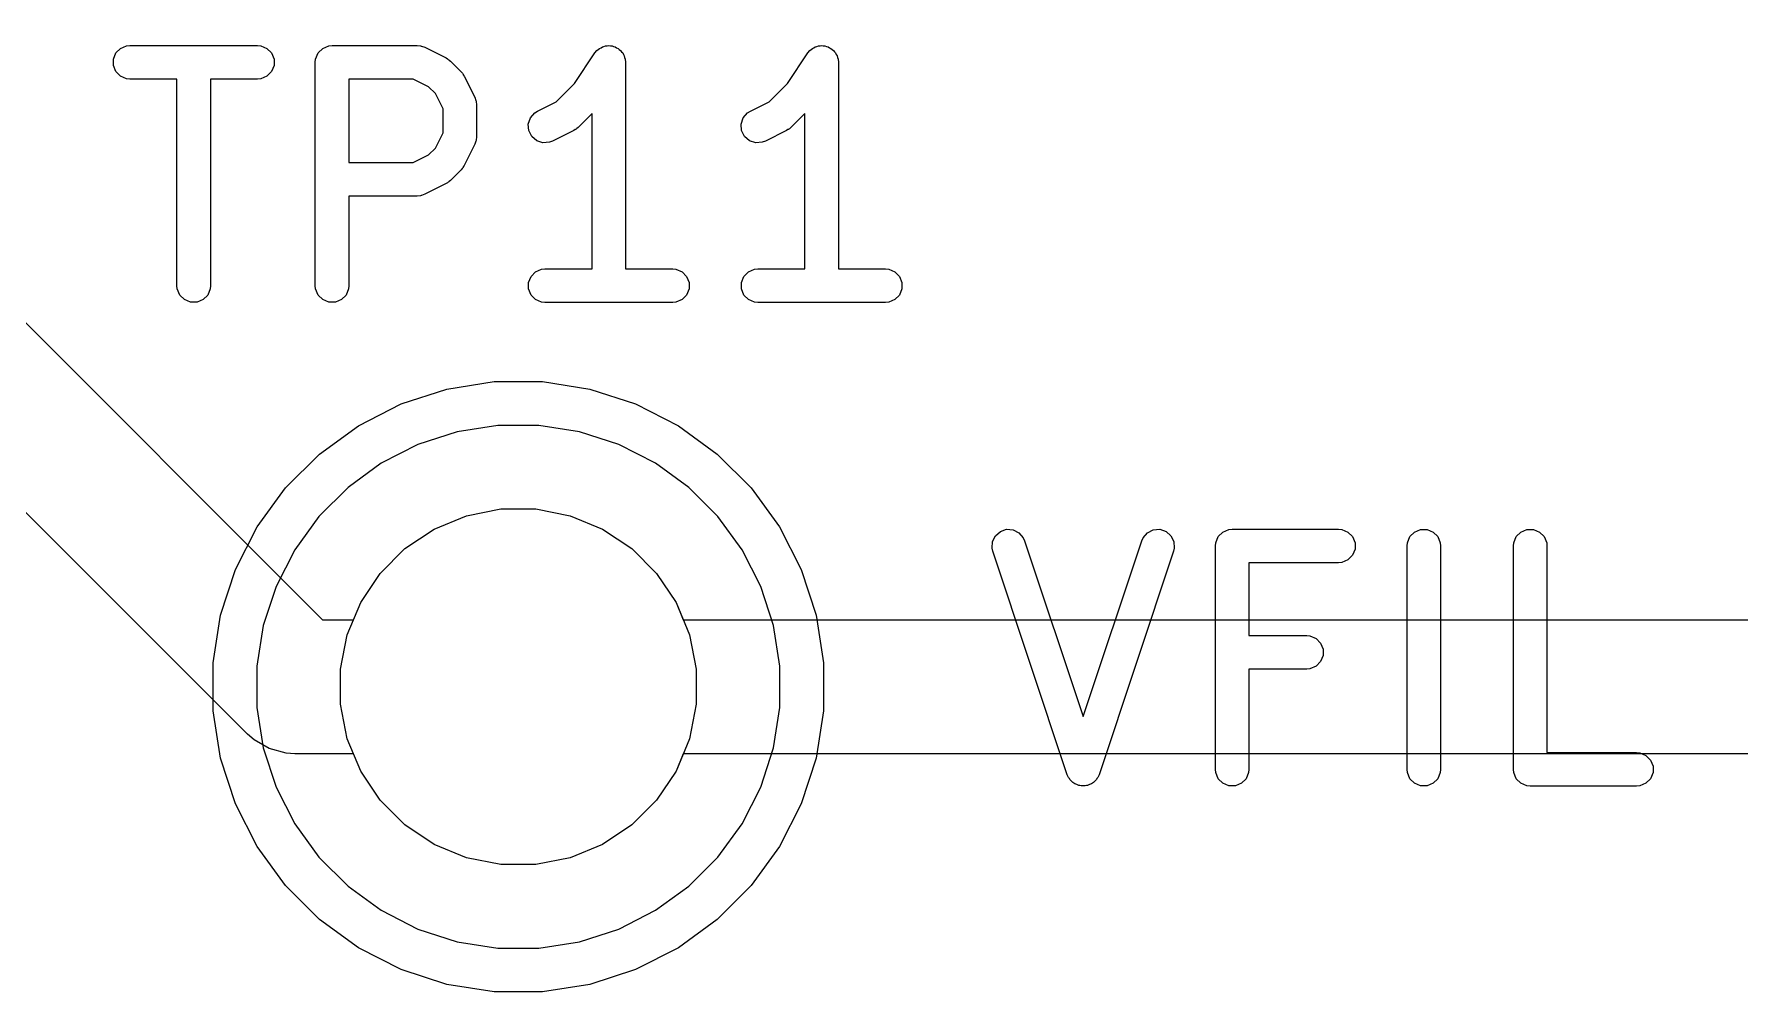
# Model space of a CAD drawing. Header units: inches. Extents: x 1.3 to 5.24, y -7.03 to -1.12.
# Drawn here: x 4.147 to 4.4475, y -3.9711 to -3.8023 of the extents above; entities that cross this region are included whole.
import ezdxf

# ---------------------------------------------------------------- set-up
doc = ezdxf.new("R2010")
doc.units = ezdxf.units.IN
doc.header["$MEASUREMENT"] = 0
for name, color, linetype, true_color in [('B.Cu', 153, 'CONTINUOUS', 0x4d7fc4), ('B.Mask', 4, 'CONTINUOUS', 0x02ffee), ('F.Cu', 13, 'CONTINUOUS', 0xc83434), ('F.Mask', 201, 'CONTINUOUS', 0xd864ff), ('F.Silkscreen', 41, 'CONTINUOUS', 0xf2eda1), ('In1.Cu', 91, 'CONTINUOUS', 0x7fc87f), ('In2.Cu', 33, 'CONTINUOUS', 0xce7d2c)]:
    doc.layers.add(name, color=color, linetype=linetype, true_color=true_color)

msp = doc.modelspace()

# ---------------------------------------------------------------- linework, layer by layer
at = {"layer": 'B.Cu', "linetype": 'CONTINUOUS'}
for p, q in [((4.21744, -3.88955), (4.22314, -3.88718)), ((4.22314, -3.88718), (4.2292, -3.88598)), ((4.2292, -3.88598), (4.23537, -3.88598)), ((4.23537, -3.88598), (4.24143, -3.88718)), ((4.24143, -3.88718), (4.24713, -3.88955)), ((4.2123, -3.89298), (4.21744, -3.88955)), ((4.24713, -3.88955), (4.25226, -3.89298)), ((4.20794, -3.89734), (4.2123, -3.89298)), ((4.25226, -3.89298), (4.25663, -3.89734)), ((4.20451, -3.90248), (4.20794, -3.89734)), ((4.25663, -3.89734), (4.26006, -3.90248)), ((4.20214, -3.90818), (4.20451, -3.90248)), ((4.26006, -3.90248), (4.26132, -3.90551)), ((4.26132, -3.90551), (4.4685, -3.90551)), ((4.20094, -3.91424), (4.20214, -3.90818)), ((4.20094, -3.92041), (4.20094, -3.91424)), ((4.20214, -3.92647), (4.20094, -3.92041)), ((4.20451, -3.93217), (4.20214, -3.92647)), ((4.26132, -3.92913), (4.26006, -3.93217)), ((4.46361, -3.92913), (4.26132, -3.92913)), ((4.20794, -3.9373), (4.20451, -3.93217)), ((4.26006, -3.93217), (4.25663, -3.9373)), ((4.2123, -3.94167), (4.20794, -3.9373)), ((4.25663, -3.9373), (4.25226, -3.94167)), ((4.21744, -3.9451), (4.2123, -3.94167)), ((4.25226, -3.94167), (4.24713, -3.9451)), ((4.22314, -3.94746), (4.21744, -3.9451)), ((4.24713, -3.9451), (4.24143, -3.94746)), ((4.2292, -3.94867), (4.22314, -3.94746)), ((4.24143, -3.94746), (4.23537, -3.94867)), ((4.23537, -3.94867), (4.2292, -3.94867))]:
    msp.add_line(p, q, dxfattribs=at)
at = {"layer": 'B.Mask', "linetype": 'CONTINUOUS'}
for p, q in [((4.21744, -3.88955), (4.22314, -3.88718)), ((4.22314, -3.88718), (4.2292, -3.88598)), ((4.2292, -3.88598), (4.23537, -3.88598)), ((4.23537, -3.88598), (4.24143, -3.88718)), ((4.24143, -3.88718), (4.24713, -3.88955)), ((4.2123, -3.89298), (4.21744, -3.88955)), ((4.24713, -3.88955), (4.25226, -3.89298)), ((4.20794, -3.89734), (4.2123, -3.89298)), ((4.25226, -3.89298), (4.25663, -3.89734)), ((4.20451, -3.90248), (4.20794, -3.89734)), ((4.25663, -3.89734), (4.26006, -3.90248)), ((4.20214, -3.90818), (4.20451, -3.90248)), ((4.26006, -3.90248), (4.26242, -3.90818)), ((4.20094, -3.91424), (4.20214, -3.90818)), ((4.26242, -3.90818), (4.26363, -3.91424)), ((4.20094, -3.92041), (4.20094, -3.91424)), ((4.26363, -3.91424), (4.26363, -3.92041)), ((4.20214, -3.92647), (4.20094, -3.92041)), ((4.26363, -3.92041), (4.26242, -3.92647)), ((4.20451, -3.93217), (4.20214, -3.92647)), ((4.26242, -3.92647), (4.26006, -3.93217)), ((4.20794, -3.9373), (4.20451, -3.93217)), ((4.26006, -3.93217), (4.25663, -3.9373)), ((4.2123, -3.94167), (4.20794, -3.9373)), ((4.25663, -3.9373), (4.25226, -3.94167)), ((4.21744, -3.9451), (4.2123, -3.94167)), ((4.25226, -3.94167), (4.24713, -3.9451)), ((4.22314, -3.94746), (4.21744, -3.9451)), ((4.24713, -3.9451), (4.24143, -3.94746)), ((4.2292, -3.94867), (4.22314, -3.94746)), ((4.24143, -3.94746), (4.23537, -3.94867)), ((4.23537, -3.94867), (4.2292, -3.94867))]:
    msp.add_line(p, q, dxfattribs=at)
at = {"layer": 'F.Cu', "linetype": 'CONTINUOUS'}
for p, q in [((3.70914, -3.41685), (4.19781, -3.90551)), ((4.18456, -3.92567), (3.69244, -3.43355)), ((4.21744, -3.88955), (4.22314, -3.88718)), ((4.22314, -3.88718), (4.2292, -3.88598)), ((4.2292, -3.88598), (4.23537, -3.88598)), ((4.23537, -3.88598), (4.24143, -3.88718)), ((4.24143, -3.88718), (4.24713, -3.88955)), ((4.2123, -3.89298), (4.21744, -3.88955)), ((4.24713, -3.88955), (4.25226, -3.89298)), ((4.20794, -3.89734), (4.2123, -3.89298)), ((4.25226, -3.89298), (4.25663, -3.89734)), ((4.20451, -3.90248), (4.20794, -3.89734)), ((4.25663, -3.89734), (4.26006, -3.90248)), ((4.20325, -3.90551), (4.20451, -3.90248)), ((4.26006, -3.90248), (4.26242, -3.90818)), ((4.19781, -3.90551), (4.20325, -3.90551)), ((4.26242, -3.90818), (4.26363, -3.91424)), ((4.26363, -3.91424), (4.26363, -3.92041)), ((4.26363, -3.92041), (4.26242, -3.92647)), ((4.18572, -3.92669), (4.18456, -3.92567)), ((4.18839, -3.92823), (4.18572, -3.92669)), ((4.26242, -3.92647), (4.26006, -3.93217)), ((4.19137, -3.92903), (4.18839, -3.92823)), ((4.19291, -3.92913), (4.19137, -3.92903)), ((4.20325, -3.92913), (4.19291, -3.92913)), ((4.20451, -3.93217), (4.20325, -3.92913)), ((4.20794, -3.9373), (4.20451, -3.93217)), ((4.26006, -3.93217), (4.25663, -3.9373)), ((4.2123, -3.94167), (4.20794, -3.9373)), ((4.25663, -3.9373), (4.25226, -3.94167)), ((4.21744, -3.9451), (4.2123, -3.94167)), ((4.25226, -3.94167), (4.24713, -3.9451)), ((4.22314, -3.94746), (4.21744, -3.9451)), ((4.24713, -3.9451), (4.24143, -3.94746)), ((4.2292, -3.94867), (4.22314, -3.94746)), ((4.24143, -3.94746), (4.23537, -3.94867)), ((4.23537, -3.94867), (4.2292, -3.94867))]:
    msp.add_line(p, q, dxfattribs=at)
at = {"layer": 'F.Mask', "linetype": 'CONTINUOUS'}
for p, q in [((4.21744, -3.88955), (4.22314, -3.88718)), ((4.22314, -3.88718), (4.2292, -3.88598)), ((4.2292, -3.88598), (4.23537, -3.88598)), ((4.23537, -3.88598), (4.24143, -3.88718)), ((4.24143, -3.88718), (4.24713, -3.88955)), ((4.2123, -3.89298), (4.21744, -3.88955)), ((4.24713, -3.88955), (4.25226, -3.89298)), ((4.20794, -3.89734), (4.2123, -3.89298)), ((4.25226, -3.89298), (4.25663, -3.89734)), ((4.20451, -3.90248), (4.20794, -3.89734)), ((4.25663, -3.89734), (4.26006, -3.90248)), ((4.20214, -3.90818), (4.20451, -3.90248)), ((4.26006, -3.90248), (4.26242, -3.90818)), ((4.20094, -3.91424), (4.20214, -3.90818)), ((4.26242, -3.90818), (4.26363, -3.91424)), ((4.20094, -3.92041), (4.20094, -3.91424)), ((4.26363, -3.91424), (4.26363, -3.92041)), ((4.20214, -3.92647), (4.20094, -3.92041)), ((4.26363, -3.92041), (4.26242, -3.92647)), ((4.20451, -3.93217), (4.20214, -3.92647)), ((4.26242, -3.92647), (4.26006, -3.93217)), ((4.20794, -3.9373), (4.20451, -3.93217)), ((4.26006, -3.93217), (4.25663, -3.9373)), ((4.2123, -3.94167), (4.20794, -3.9373)), ((4.25663, -3.9373), (4.25226, -3.94167)), ((4.21744, -3.9451), (4.2123, -3.94167)), ((4.25226, -3.94167), (4.24713, -3.9451)), ((4.22314, -3.94746), (4.21744, -3.9451)), ((4.24713, -3.9451), (4.24143, -3.94746)), ((4.2292, -3.94867), (4.22314, -3.94746)), ((4.24143, -3.94746), (4.23537, -3.94867)), ((4.23537, -3.94867), (4.2292, -3.94867))]:
    msp.add_line(p, q, dxfattribs=at)
at = {"layer": 'F.Silkscreen', "linetype": 'CONTINUOUS'}
for p, q in [((4.16096, -3.8067), (4.1614, -3.80564)), ((4.16096, -3.80785), (4.16096, -3.8067)), ((4.1614, -3.80564), (4.16221, -3.80482)), ((4.16221, -3.80482), (4.16328, -3.80438)), ((4.16328, -3.80438), (4.16385, -3.80432)), ((4.16385, -3.80432), (4.18635, -3.80432)), ((4.18635, -3.80432), (4.18693, -3.80438)), ((4.18693, -3.80438), (4.18799, -3.80482)), ((4.18799, -3.80482), (4.18881, -3.80564)), ((4.18881, -3.80564), (4.18925, -3.8067)), ((4.18925, -3.8067), (4.18925, -3.80785)), ((4.19652, -3.80728), (4.19658, -3.8067)), ((4.19658, -3.8067), (4.19702, -3.80564)), ((4.19702, -3.80564), (4.19783, -3.80482)), ((4.19783, -3.80482), (4.1989, -3.80438)), ((4.1989, -3.80438), (4.19948, -3.80432)), ((4.19948, -3.80432), (4.21447, -3.80432)), ((4.21447, -3.80432), (4.21505, -3.80438)), ((4.21505, -3.80438), (4.21515, -3.80442)), ((4.21515, -3.80442), (4.21525, -3.80443)), ((4.21525, -3.80443), (4.21579, -3.80464)), ((4.21579, -3.80464), (4.21954, -3.80651)), ((4.21954, -3.80651), (4.21979, -3.80667)), ((4.21979, -3.80667), (4.21986, -3.8067)), ((4.21986, -3.8067), (4.21994, -3.80676)), ((4.21994, -3.80676), (4.22003, -3.80682)), ((4.22003, -3.80682), (4.22008, -3.80688)), ((4.22008, -3.80688), (4.22031, -3.80706)), ((4.24217, -3.81102), (4.24576, -3.80564)), ((4.24576, -3.80564), (4.24577, -3.80563)), ((4.24576, -3.80564), (4.24576, -3.80564)), ((4.24576, -3.80564), (4.24576, -3.80564)), ((4.24577, -3.80563), (4.24613, -3.80519)), ((4.24613, -3.80519), (4.24637, -3.80503)), ((4.24637, -3.80503), (4.24658, -3.80482)), ((4.24658, -3.80482), (4.24685, -3.80471)), ((4.24685, -3.80471), (4.24709, -3.80455)), ((4.24709, -3.80455), (4.24737, -3.80449)), ((4.24737, -3.80449), (4.24764, -3.80438)), ((4.24764, -3.80438), (4.24793, -3.80438)), ((4.24793, -3.80438), (4.24822, -3.80432)), ((4.24822, -3.80432), (4.2485, -3.80438)), ((4.2485, -3.80438), (4.2488, -3.80438)), ((4.2488, -3.80438), (4.24906, -3.80449)), ((4.24906, -3.80449), (4.24935, -3.80455)), ((4.24935, -3.80455), (4.24959, -3.80471)), ((4.24959, -3.80471), (4.24986, -3.80482)), ((4.24986, -3.80482), (4.25006, -3.80503)), ((4.25006, -3.80503), (4.2503, -3.80519)), ((4.2503, -3.80519), (4.25047, -3.80543)), ((4.25047, -3.80543), (4.25067, -3.80564)), ((4.25067, -3.80564), (4.25078, -3.8059)), ((4.25078, -3.8059), (4.25095, -3.80614)), ((4.25095, -3.80614), (4.251, -3.80643)), ((4.251, -3.80643), (4.25111, -3.8067)), ((4.25111, -3.8067), (4.25117, -3.80727)), ((4.27967, -3.81102), (4.28326, -3.80564)), ((4.28326, -3.80563), (4.28362, -3.80519)), ((4.28326, -3.80564), (4.28326, -3.80563)), ((4.28326, -3.80564), (4.28326, -3.80564)), ((4.28326, -3.80564), (4.28326, -3.80564)), ((4.28362, -3.80519), (4.28387, -3.80503)), ((4.28387, -3.80503), (4.28407, -3.80482)), ((4.28407, -3.80482), (4.28434, -3.80471)), ((4.28434, -3.80471), (4.28458, -3.80455)), ((4.28458, -3.80455), (4.28487, -3.80449)), ((4.28487, -3.80449), (4.28514, -3.80438)), ((4.28514, -3.80438), (4.28543, -3.80438)), ((4.28543, -3.80438), (4.28571, -3.80432)), ((4.28571, -3.80432), (4.286, -3.80438)), ((4.286, -3.80438), (4.28629, -3.80438)), ((4.28629, -3.80438), (4.28656, -3.80449)), ((4.28656, -3.80449), (4.28684, -3.80455)), ((4.28684, -3.80455), (4.28708, -3.80471)), ((4.28708, -3.80471), (4.28735, -3.80482)), ((4.28735, -3.80482), (4.28756, -3.80503)), ((4.28756, -3.80503), (4.2878, -3.80519)), ((4.2878, -3.80519), (4.28796, -3.80543)), ((4.28796, -3.80543), (4.28817, -3.80564)), ((4.28817, -3.80564), (4.28828, -3.8059)), ((4.28828, -3.8059), (4.28844, -3.80614)), ((4.28844, -3.80614), (4.2885, -3.80643)), ((4.2885, -3.80643), (4.28861, -3.8067)), ((4.28861, -3.8067), (4.28867, -3.80727)), ((4.1614, -3.80892), (4.16096, -3.80785)), ((4.16221, -3.80973), (4.1614, -3.80892)), ((4.16328, -3.81017), (4.16221, -3.80973)), ((4.18799, -3.80973), (4.18693, -3.81017)), ((4.18881, -3.80892), (4.18799, -3.80973)), ((4.18925, -3.80785), (4.18881, -3.80892)), ((4.19652, -3.84665), (4.19652, -3.80728)), ((4.22031, -3.80706), (4.22219, -3.80894)), ((4.22219, -3.80894), (4.22237, -3.80916)), ((4.22237, -3.80916), (4.22243, -3.80922)), ((4.22243, -3.80922), (4.22249, -3.8093)), ((4.22249, -3.8093), (4.22255, -3.80939)), ((4.22255, -3.80939), (4.22258, -3.80946)), ((4.22258, -3.80946), (4.22274, -3.80971)), ((4.22274, -3.80971), (4.22461, -3.81345)), ((4.25117, -3.80727), (4.25117, -3.80727)), ((4.25117, -3.80727), (4.25117, -3.80727)), ((4.25117, -3.80727), (4.25117, -3.80728)), ((4.25117, -3.80728), (4.25117, -3.84369)), ((4.28867, -3.80727), (4.28867, -3.80727)), ((4.28867, -3.80727), (4.28867, -3.80727)), ((4.28867, -3.80727), (4.28867, -3.80728)), ((4.28867, -3.80728), (4.28867, -3.84369)), ((4.16385, -3.81023), (4.16328, -3.81017)), ((4.17215, -3.81023), (4.16385, -3.81023)), ((4.17215, -3.84665), (4.17215, -3.81023)), ((4.18635, -3.81023), (4.17806, -3.81023)), ((4.17806, -3.81023), (4.17806, -3.84665)), ((4.18693, -3.81017), (4.18635, -3.81023)), ((4.21378, -3.81023), (4.20243, -3.81023)), ((4.20243, -3.81023), (4.20243, -3.82495)), ((4.21647, -3.81158), (4.21378, -3.81023)), ((4.21767, -3.81277), (4.21647, -3.81158)), ((4.21902, -3.81547), (4.21767, -3.81277)), ((4.23897, -3.81422), (4.24217, -3.81102)), ((4.27647, -3.81422), (4.27967, -3.81102)), ((4.21902, -3.8197), (4.21902, -3.81547)), ((4.22461, -3.81345), (4.22482, -3.814)), ((4.22482, -3.814), (4.22483, -3.8141)), ((4.22483, -3.8141), (4.22487, -3.8142)), ((4.22487, -3.8142), (4.22492, -3.81478)), ((4.22492, -3.81478), (4.22492, -3.8204)), ((4.23516, -3.81619), (4.23565, -3.81588)), ((4.23565, -3.81588), (4.23897, -3.81422)), ((4.27266, -3.81619), (4.27315, -3.81588)), ((4.27315, -3.81588), (4.27647, -3.81422)), ((4.23404, -3.81816), (4.23441, -3.81706)), ((4.23412, -3.8193), (4.23404, -3.81816)), ((4.23441, -3.81706), (4.23516, -3.81619)), ((4.24258, -3.81892), (4.24253, -3.81898)), ((4.24281, -3.81874), (4.24258, -3.81892)), ((4.24527, -3.81628), (4.24281, -3.81874)), ((4.24527, -3.84369), (4.24527, -3.81628)), ((4.27154, -3.81816), (4.2719, -3.81706)), ((4.27162, -3.8193), (4.27154, -3.81816)), ((4.2719, -3.81706), (4.27266, -3.81619)), ((4.28008, -3.81892), (4.28003, -3.81898)), ((4.2803, -3.81874), (4.28008, -3.81892)), ((4.28276, -3.81628), (4.2803, -3.81874)), ((4.28276, -3.84369), (4.28276, -3.81628)), ((4.21767, -3.8224), (4.21902, -3.8197)), ((4.22461, -3.82172), (4.22274, -3.82547)), ((4.22482, -3.82118), (4.22461, -3.82172)), ((4.22483, -3.82107), (4.22482, -3.82118)), ((4.22487, -3.82098), (4.22483, -3.82107)), ((4.22492, -3.8204), (4.22487, -3.82098)), ((4.23464, -3.82034), (4.23412, -3.8193)), ((4.23551, -3.82109), (4.23464, -3.82034)), ((4.2366, -3.82145), (4.23551, -3.82109)), ((4.23775, -3.82137), (4.2366, -3.82145)), ((4.23829, -3.82117), (4.23775, -3.82137)), ((4.24204, -3.81929), (4.23829, -3.82117)), ((4.24229, -3.81914), (4.24204, -3.81929)), ((4.24236, -3.81911), (4.24229, -3.81914)), ((4.24244, -3.81904), (4.24236, -3.81911)), ((4.24253, -3.81898), (4.24244, -3.81904)), ((4.27213, -3.82034), (4.27162, -3.8193)), ((4.273, -3.82109), (4.27213, -3.82034)), ((4.2741, -3.82145), (4.273, -3.82109)), ((4.27525, -3.82137), (4.2741, -3.82145)), ((4.27579, -3.82117), (4.27525, -3.82137)), ((4.27954, -3.81929), (4.27579, -3.82117)), ((4.27978, -3.81914), (4.27954, -3.81929)), ((4.27986, -3.81911), (4.27978, -3.81914)), ((4.27994, -3.81904), (4.27986, -3.81911)), ((4.28003, -3.81898), (4.27994, -3.81904)), ((4.20243, -3.82495), (4.21378, -3.82495)), ((4.21378, -3.82495), (4.21647, -3.8236)), ((4.21647, -3.8236), (4.21767, -3.8224)), ((4.22219, -3.82624), (4.22031, -3.82811)), ((4.22237, -3.82601), (4.22219, -3.82624)), ((4.22243, -3.82596), (4.22237, -3.82601)), ((4.22249, -3.82587), (4.22243, -3.82596)), ((4.22255, -3.82579), (4.22249, -3.82587)), ((4.22258, -3.82572), (4.22255, -3.82579)), ((4.22274, -3.82547), (4.22258, -3.82572)), ((4.21447, -3.83085), (4.20243, -3.83085)), ((4.20243, -3.83085), (4.20243, -3.84665)), ((4.21505, -3.83079), (4.21447, -3.83085)), ((4.21515, -3.83075), (4.21505, -3.83079)), ((4.21525, -3.83075), (4.21515, -3.83075)), ((4.21579, -3.83054), (4.21525, -3.83075)), ((4.21954, -3.82866), (4.21579, -3.83054)), ((4.21979, -3.82851), (4.21954, -3.82866)), ((4.21986, -3.82848), (4.21979, -3.82851)), ((4.21994, -3.82841), (4.21986, -3.82848)), ((4.22003, -3.82836), (4.21994, -3.82841)), ((4.22008, -3.8283), (4.22003, -3.82836)), ((4.22031, -3.82811), (4.22008, -3.8283)), ((4.23407, -3.84607), (4.23452, -3.84501)), ((4.23452, -3.84501), (4.23533, -3.84419)), ((4.23533, -3.84419), (4.23639, -3.84375)), ((4.23639, -3.84375), (4.23697, -3.84369)), ((4.23697, -3.84369), (4.24527, -3.84369)), ((4.25117, -3.84369), (4.25947, -3.84369)), ((4.25947, -3.84369), (4.26004, -3.84375)), ((4.26004, -3.84375), (4.26111, -3.84419)), ((4.26111, -3.84419), (4.26192, -3.84501)), ((4.26192, -3.84501), (4.26236, -3.84607)), ((4.27157, -3.84607), (4.27201, -3.84501)), ((4.27201, -3.84501), (4.27283, -3.84419)), ((4.27283, -3.84419), (4.27389, -3.84375)), ((4.27389, -3.84375), (4.27447, -3.84369)), ((4.27447, -3.84369), (4.28276, -3.84369)), ((4.28867, -3.84369), (4.29696, -3.84369)), ((4.29696, -3.84369), (4.29754, -3.84375)), ((4.29754, -3.84375), (4.2986, -3.84419)), ((4.2986, -3.84419), (4.29942, -3.84501)), ((4.29942, -3.84501), (4.29986, -3.84607)), ((4.17221, -3.84722), (4.17215, -3.84665)), ((4.17265, -3.84829), (4.17221, -3.84722)), ((4.17346, -3.8491), (4.17265, -3.84829)), ((4.17756, -3.84829), (4.17674, -3.8491)), ((4.178, -3.84722), (4.17756, -3.84829)), ((4.17806, -3.84665), (4.178, -3.84722)), ((4.19658, -3.84722), (4.19652, -3.84665)), ((4.19702, -3.84829), (4.19658, -3.84722)), ((4.19783, -3.8491), (4.19702, -3.84829)), ((4.20193, -3.84829), (4.20112, -3.8491)), ((4.20237, -3.84722), (4.20193, -3.84829)), ((4.20243, -3.84665), (4.20237, -3.84722)), ((4.23407, -3.84722), (4.23407, -3.84607)), ((4.23452, -3.84829), (4.23407, -3.84722)), ((4.23533, -3.8491), (4.23452, -3.84829)), ((4.26192, -3.84829), (4.26111, -3.8491)), ((4.26236, -3.84722), (4.26192, -3.84829)), ((4.26236, -3.84607), (4.26236, -3.84722)), ((4.27157, -3.84722), (4.27157, -3.84607)), ((4.27201, -3.84829), (4.27157, -3.84722)), ((4.27283, -3.8491), (4.27201, -3.84829)), ((4.29942, -3.84829), (4.2986, -3.8491)), ((4.29986, -3.84722), (4.29942, -3.84829)), ((4.29986, -3.84607), (4.29986, -3.84722)), ((4.17453, -3.84954), (4.17346, -3.8491)), ((4.17568, -3.84954), (4.17453, -3.84954)), ((4.17674, -3.8491), (4.17568, -3.84954)), ((4.1989, -3.84954), (4.19783, -3.8491)), ((4.20005, -3.84954), (4.1989, -3.84954)), ((4.20112, -3.8491), (4.20005, -3.84954)), ((4.23639, -3.84954), (4.23533, -3.8491)), ((4.23697, -3.8496), (4.23639, -3.84954)), ((4.25947, -3.8496), (4.23697, -3.8496)), ((4.26004, -3.84954), (4.25947, -3.8496)), ((4.26111, -3.8491), (4.26004, -3.84954)), ((4.27389, -3.84954), (4.27283, -3.8491)), ((4.27447, -3.8496), (4.27389, -3.84954)), ((4.29696, -3.8496), (4.27447, -3.8496)), ((4.29754, -3.84954), (4.29696, -3.8496)), ((4.2986, -3.8491), (4.29754, -3.84954)), ((4.21969, -3.86488), (4.22805, -3.86355)), ((4.22805, -3.86355), (4.23652, -3.86355)), ((4.23652, -3.86355), (4.24487, -3.86488)), ((4.21164, -3.86749), (4.21969, -3.86488)), ((4.24487, -3.86488), (4.25292, -3.86749)), ((4.2041, -3.87133), (4.21164, -3.86749)), ((4.25292, -3.86749), (4.26047, -3.87133)), ((4.19725, -3.87631), (4.2041, -3.87133)), ((4.2215, -3.87239), (4.2146, -3.87463)), ((4.22866, -3.87126), (4.2215, -3.87239)), ((4.23591, -3.87126), (4.22866, -3.87126)), ((4.24307, -3.87239), (4.23591, -3.87126)), ((4.24997, -3.87463), (4.24307, -3.87239)), ((4.26047, -3.87133), (4.26731, -3.87631)), ((4.2146, -3.87463), (4.20814, -3.87793)), ((4.25643, -3.87793), (4.24997, -3.87463)), ((4.19127, -3.88229), (4.19725, -3.87631)), ((4.20814, -3.87793), (4.20228, -3.88219)), ((4.26229, -3.88219), (4.25643, -3.87793)), ((4.26731, -3.87631), (4.2733, -3.88229)), ((4.18629, -3.88914), (4.19127, -3.88229)), ((4.20228, -3.88219), (4.19715, -3.88731)), ((4.26742, -3.88731), (4.26229, -3.88219)), ((4.2733, -3.88229), (4.27827, -3.88914)), ((4.19715, -3.88731), (4.19289, -3.89318)), ((4.27168, -3.89318), (4.26742, -3.88731)), ((4.18245, -3.89668), (4.18629, -3.88914)), ((4.27827, -3.88914), (4.28211, -3.89668)), ((4.31581, -3.89173), (4.31633, -3.8907)), ((4.31633, -3.8907), (4.3172, -3.88995)), ((4.3172, -3.88995), (4.31829, -3.88958)), ((4.31829, -3.88958), (4.31944, -3.88966)), ((4.31944, -3.88966), (4.32047, -3.89018)), ((4.32047, -3.89018), (4.32122, -3.89105)), ((4.32122, -3.89105), (4.32146, -3.89158)), ((4.3421, -3.89158), (4.34234, -3.89105)), ((4.34234, -3.89105), (4.34309, -3.89018)), ((4.34309, -3.89018), (4.34413, -3.88966)), ((4.34413, -3.88966), (4.34527, -3.88958)), ((4.34527, -3.88958), (4.34637, -3.88995)), ((4.34637, -3.88995), (4.34724, -3.8907)), ((4.34724, -3.8907), (4.34775, -3.89173)), ((4.35513, -3.89194), (4.35557, -3.89087)), ((4.35557, -3.89087), (4.35639, -3.89006)), ((4.35639, -3.89006), (4.35745, -3.88962)), ((4.35745, -3.88962), (4.35803, -3.88956)), ((4.35803, -3.88956), (4.37678, -3.88956)), ((4.37678, -3.88956), (4.37735, -3.88962)), ((4.37735, -3.88962), (4.37842, -3.89006)), ((4.37842, -3.89006), (4.37923, -3.89087)), ((4.37923, -3.89087), (4.37967, -3.89194)), ((4.38888, -3.89194), (4.38932, -3.89087)), ((4.38932, -3.89087), (4.39013, -3.89006)), ((4.39013, -3.89006), (4.3912, -3.88962)), ((4.3912, -3.88962), (4.39235, -3.88962)), ((4.39235, -3.88962), (4.39341, -3.89006)), ((4.39341, -3.89006), (4.39423, -3.89087)), ((4.39423, -3.89087), (4.39467, -3.89194)), ((4.40763, -3.89194), (4.40807, -3.89087)), ((4.40807, -3.89087), (4.40888, -3.89006)), ((4.40888, -3.89006), (4.40995, -3.88962)), ((4.40995, -3.88962), (4.4111, -3.88962)), ((4.4111, -3.88962), (4.41216, -3.89006)), ((4.41216, -3.89006), (4.41298, -3.89087)), ((4.41298, -3.89087), (4.41342, -3.89194)), ((4.19289, -3.89318), (4.1896, -3.89964)), ((4.27497, -3.89964), (4.27168, -3.89318)), ((4.31573, -3.89288), (4.31581, -3.89173)), ((4.31586, -3.89345), (4.31573, -3.89288)), ((4.32898, -3.93282), (4.31586, -3.89345)), ((4.32146, -3.89158), (4.33178, -3.92255)), ((4.33178, -3.92255), (4.3421, -3.89158)), ((4.34771, -3.89345), (4.33458, -3.93282)), ((4.34783, -3.89288), (4.34771, -3.89345)), ((4.34775, -3.89173), (4.34783, -3.89288)), ((4.35508, -3.89251), (4.35513, -3.89194)), ((4.35508, -3.93188), (4.35508, -3.89251)), ((4.37967, -3.89309), (4.37923, -3.89415)), ((4.37967, -3.89194), (4.37967, -3.89309)), ((4.38882, -3.89251), (4.38888, -3.89194)), ((4.38882, -3.93188), (4.38882, -3.89251)), ((4.39467, -3.89194), (4.39473, -3.89251)), ((4.39473, -3.89251), (4.39473, -3.93188)), ((4.40757, -3.89251), (4.40763, -3.89194)), ((4.40757, -3.93188), (4.40757, -3.89251)), ((4.41342, -3.89194), (4.41347, -3.89251)), ((4.41347, -3.89251), (4.41347, -3.92893)), ((4.17984, -3.90473), (4.18245, -3.89668)), ((4.28211, -3.89668), (4.28473, -3.90473)), ((4.37678, -3.89547), (4.36098, -3.89547)), ((4.36098, -3.89547), (4.36098, -3.90831)), ((4.37735, -3.89541), (4.37678, -3.89547)), ((4.37842, -3.89497), (4.37735, -3.89541)), ((4.37923, -3.89415), (4.37842, -3.89497)), ((4.1896, -3.89964), (4.18735, -3.90654)), ((4.27721, -3.90654), (4.27497, -3.89964)), ((4.17851, -3.91309), (4.17984, -3.90473)), ((4.28473, -3.90473), (4.28605, -3.91309)), ((4.18735, -3.90654), (4.18622, -3.9137)), ((4.27835, -3.9137), (4.27721, -3.90654)), ((4.36098, -3.90831), (4.37115, -3.90831)), ((4.37115, -3.90831), (4.37173, -3.90836)), ((4.37173, -3.90836), (4.37279, -3.90881)), ((4.37279, -3.90881), (4.37361, -3.90962)), ((4.37361, -3.90962), (4.37405, -3.91068)), ((4.37405, -3.91184), (4.37361, -3.9129)), ((4.37405, -3.91068), (4.37405, -3.91184)), ((4.17851, -3.9137), (4.17851, -3.91309)), ((4.17851, -3.92155), (4.17851, -3.9137)), ((4.18622, -3.9137), (4.18622, -3.92095)), ((4.27835, -3.92095), (4.27835, -3.9137)), ((4.28605, -3.91309), (4.28605, -3.92155)), ((4.37115, -3.91421), (4.36098, -3.91421)), ((4.36098, -3.91421), (4.36098, -3.93188)), ((4.37173, -3.91416), (4.37115, -3.91421)), ((4.37279, -3.91372), (4.37173, -3.91416)), ((4.37361, -3.9129), (4.37279, -3.91372)), ((4.18622, -3.92095), (4.18735, -3.92811)), ((4.27721, -3.92811), (4.27835, -3.92095)), ((4.17984, -3.92991), (4.17851, -3.92155)), ((4.28605, -3.92155), (4.28473, -3.92991)), ((4.18245, -3.93796), (4.17984, -3.92991)), ((4.18735, -3.92811), (4.1896, -3.935)), ((4.27497, -3.935), (4.27721, -3.92811)), ((4.28473, -3.92991), (4.28211, -3.93796)), ((4.41347, -3.92893), (4.42927, -3.92893)), ((4.42927, -3.92893), (4.42985, -3.92899)), ((4.42985, -3.92899), (4.43091, -3.92943)), ((4.43091, -3.92943), (4.43172, -3.93024)), ((4.32922, -3.93334), (4.32898, -3.93282)), ((4.33458, -3.93282), (4.33435, -3.93334)), ((4.35513, -3.93246), (4.35508, -3.93188)), ((4.35557, -3.93352), (4.35513, -3.93246)), ((4.36092, -3.93246), (4.36048, -3.93352)), ((4.36098, -3.93188), (4.36092, -3.93246)), ((4.38888, -3.93246), (4.38882, -3.93188)), ((4.38932, -3.93352), (4.38888, -3.93246)), ((4.39467, -3.93246), (4.39423, -3.93352)), ((4.39473, -3.93188), (4.39467, -3.93246)), ((4.40763, -3.93246), (4.40757, -3.93188)), ((4.40807, -3.93352), (4.40763, -3.93246)), ((4.43172, -3.93024), (4.43217, -3.93131)), ((4.43217, -3.93246), (4.43172, -3.93352)), ((4.43217, -3.93131), (4.43217, -3.93246)), ((4.1896, -3.935), (4.19289, -3.94147)), ((4.27168, -3.94147), (4.27497, -3.935)), ((4.32935, -3.9335), (4.32922, -3.93334)), ((4.32945, -3.93369), (4.32935, -3.9335)), ((4.32973, -3.93394), (4.32945, -3.93369)), ((4.32997, -3.93422), (4.32973, -3.93394)), ((4.33016, -3.93431), (4.32997, -3.93422)), ((4.33032, -3.93445), (4.33016, -3.93431)), ((4.33067, -3.93456), (4.33032, -3.93445)), ((4.331, -3.93473), (4.33067, -3.93456)), ((4.33121, -3.93475), (4.331, -3.93473)), ((4.33141, -3.93481), (4.33121, -3.93475)), ((4.33178, -3.93479), (4.33141, -3.93481)), ((4.33215, -3.93481), (4.33178, -3.93479)), ((4.33235, -3.93475), (4.33215, -3.93481)), ((4.33256, -3.93473), (4.33235, -3.93475)), ((4.33289, -3.93456), (4.33256, -3.93473)), ((4.33324, -3.93445), (4.33289, -3.93456)), ((4.3334, -3.93431), (4.33324, -3.93445)), ((4.33359, -3.93422), (4.3334, -3.93431)), ((4.33383, -3.93394), (4.33359, -3.93422)), ((4.33411, -3.93369), (4.33383, -3.93394)), ((4.33421, -3.9335), (4.33411, -3.93369)), ((4.33435, -3.93334), (4.33421, -3.9335)), ((4.35639, -3.93434), (4.35557, -3.93352)), ((4.35745, -3.93478), (4.35639, -3.93434)), ((4.3586, -3.93478), (4.35745, -3.93478)), ((4.35967, -3.93434), (4.3586, -3.93478)), ((4.36048, -3.93352), (4.35967, -3.93434)), ((4.39013, -3.93434), (4.38932, -3.93352)), ((4.3912, -3.93478), (4.39013, -3.93434)), ((4.39235, -3.93478), (4.3912, -3.93478)), ((4.39341, -3.93434), (4.39235, -3.93478)), ((4.39423, -3.93352), (4.39341, -3.93434)), ((4.40888, -3.93434), (4.40807, -3.93352)), ((4.40995, -3.93478), (4.40888, -3.93434)), ((4.41052, -3.93484), (4.40995, -3.93478)), ((4.42927, -3.93484), (4.41052, -3.93484)), ((4.42985, -3.93478), (4.42927, -3.93484)), ((4.43091, -3.93434), (4.42985, -3.93478)), ((4.43172, -3.93352), (4.43091, -3.93434)), ((4.18629, -3.9455), (4.18245, -3.93796)), ((4.28211, -3.93796), (4.27827, -3.9455)), ((4.19289, -3.94147), (4.19715, -3.94733)), ((4.26742, -3.94733), (4.27168, -3.94147)), ((4.19127, -3.95235), (4.18629, -3.9455)), ((4.19715, -3.94733), (4.20228, -3.95246)), ((4.26229, -3.95246), (4.26742, -3.94733)), ((4.27827, -3.9455), (4.2733, -3.95235)), ((4.19725, -3.95834), (4.19127, -3.95235)), ((4.20228, -3.95246), (4.20814, -3.95672)), ((4.25643, -3.95672), (4.26229, -3.95246)), ((4.2733, -3.95235), (4.26731, -3.95834)), ((4.20814, -3.95672), (4.2146, -3.96001)), ((4.24997, -3.96001), (4.25643, -3.95672)), ((4.2041, -3.96331), (4.19725, -3.95834)), ((4.2146, -3.96001), (4.2215, -3.96225)), ((4.24307, -3.96225), (4.24997, -3.96001)), ((4.26731, -3.95834), (4.26047, -3.96331)), ((4.2215, -3.96225), (4.22866, -3.96339)), ((4.23591, -3.96339), (4.24307, -3.96225)), ((4.21164, -3.96715), (4.2041, -3.96331)), ((4.22866, -3.96339), (4.23591, -3.96339)), ((4.26047, -3.96331), (4.25292, -3.96715)), ((4.21969, -3.96977), (4.21164, -3.96715)), ((4.25292, -3.96715), (4.24487, -3.96977)), ((4.22805, -3.97109), (4.21969, -3.96977)), ((4.23652, -3.97109), (4.22805, -3.97109)), ((4.24487, -3.96977), (4.23652, -3.97109))]:
    msp.add_line(p, q, dxfattribs=at)
at = {"layer": 'In1.Cu', "linetype": 'CONTINUOUS'}
for p, q in [((4.21744, -3.88955), (4.22314, -3.88718)), ((4.22314, -3.88718), (4.2292, -3.88598)), ((4.2292, -3.88598), (4.23537, -3.88598)), ((4.23537, -3.88598), (4.24143, -3.88718)), ((4.24143, -3.88718), (4.24713, -3.88955)), ((4.2123, -3.89298), (4.21744, -3.88955)), ((4.24713, -3.88955), (4.25226, -3.89298)), ((4.20794, -3.89734), (4.2123, -3.89298)), ((4.25226, -3.89298), (4.25663, -3.89734)), ((4.20451, -3.90248), (4.20794, -3.89734)), ((4.25663, -3.89734), (4.26006, -3.90248)), ((4.20214, -3.90818), (4.20451, -3.90248)), ((4.26006, -3.90248), (4.26242, -3.90818)), ((4.20094, -3.91424), (4.20214, -3.90818)), ((4.26242, -3.90818), (4.26363, -3.91424)), ((4.20094, -3.92041), (4.20094, -3.91424)), ((4.26363, -3.91424), (4.26363, -3.92041)), ((4.20214, -3.92647), (4.20094, -3.92041)), ((4.26363, -3.92041), (4.26242, -3.92647)), ((4.20451, -3.93217), (4.20214, -3.92647)), ((4.26242, -3.92647), (4.26006, -3.93217)), ((4.20794, -3.9373), (4.20451, -3.93217)), ((4.26006, -3.93217), (4.25663, -3.9373)), ((4.2123, -3.94167), (4.20794, -3.9373)), ((4.25663, -3.9373), (4.25226, -3.94167)), ((4.21744, -3.9451), (4.2123, -3.94167)), ((4.25226, -3.94167), (4.24713, -3.9451)), ((4.22314, -3.94746), (4.21744, -3.9451)), ((4.24713, -3.9451), (4.24143, -3.94746)), ((4.2292, -3.94867), (4.22314, -3.94746)), ((4.24143, -3.94746), (4.23537, -3.94867)), ((4.23537, -3.94867), (4.2292, -3.94867))]:
    msp.add_line(p, q, dxfattribs=at)
at = {"layer": 'In2.Cu', "linetype": 'CONTINUOUS'}
for p, q in [((4.21744, -3.88955), (4.22314, -3.88718)), ((4.22314, -3.88718), (4.2292, -3.88598)), ((4.2292, -3.88598), (4.23537, -3.88598)), ((4.23537, -3.88598), (4.24143, -3.88718)), ((4.24143, -3.88718), (4.24713, -3.88955)), ((4.2123, -3.89298), (4.21744, -3.88955)), ((4.24713, -3.88955), (4.25226, -3.89298)), ((4.20794, -3.89734), (4.2123, -3.89298)), ((4.25226, -3.89298), (4.25663, -3.89734)), ((4.20451, -3.90248), (4.20794, -3.89734)), ((4.25663, -3.89734), (4.26006, -3.90248)), ((4.20214, -3.90818), (4.20451, -3.90248)), ((4.26006, -3.90248), (4.26242, -3.90818)), ((4.20094, -3.91424), (4.20214, -3.90818)), ((4.26242, -3.90818), (4.26363, -3.91424)), ((4.20094, -3.92041), (4.20094, -3.91424)), ((4.26363, -3.91424), (4.26363, -3.92041)), ((4.20214, -3.92647), (4.20094, -3.92041)), ((4.26363, -3.92041), (4.26242, -3.92647)), ((4.20451, -3.93217), (4.20214, -3.92647)), ((4.26242, -3.92647), (4.26006, -3.93217)), ((4.20794, -3.9373), (4.20451, -3.93217)), ((4.26006, -3.93217), (4.25663, -3.9373)), ((4.2123, -3.94167), (4.20794, -3.9373)), ((4.25663, -3.9373), (4.25226, -3.94167)), ((4.21744, -3.9451), (4.2123, -3.94167)), ((4.25226, -3.94167), (4.24713, -3.9451)), ((4.22314, -3.94746), (4.21744, -3.9451)), ((4.24713, -3.9451), (4.24143, -3.94746)), ((4.2292, -3.94867), (4.22314, -3.94746)), ((4.24143, -3.94746), (4.23537, -3.94867)), ((4.23537, -3.94867), (4.2292, -3.94867))]:
    msp.add_line(p, q, dxfattribs=at)

doc.saveas('drawing.dxf')
